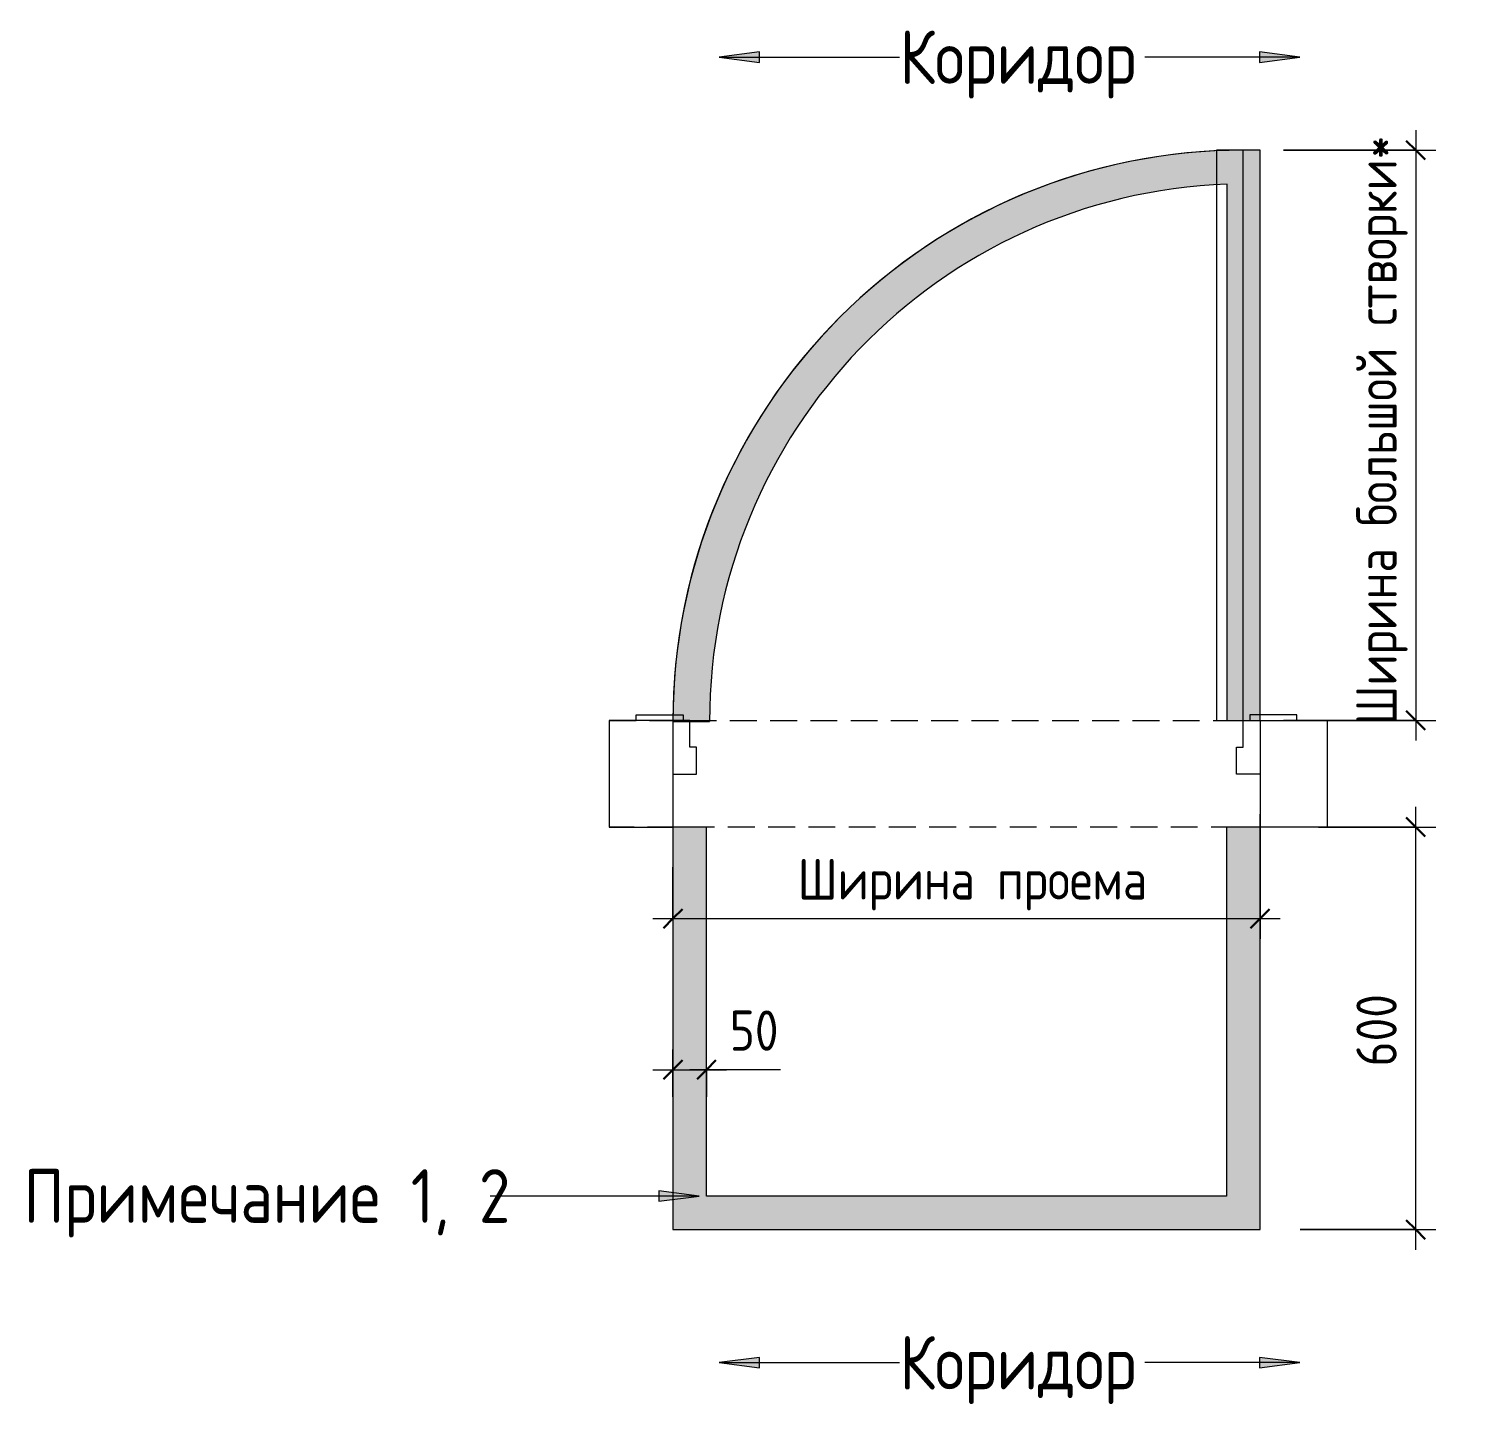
# Model space of a CAD drawing. Header units: millimetres. Extents: x 81633 to 280618, y -8553 to 29000.
# Drawn here: x 276882 to 279042, y 3557 to 5607 of the extents above; entities that cross this region are included whole.
import ezdxf

# ---------------------------------------------------------------- set-up
doc = ezdxf.new("R2010")
doc.units = ezdxf.units.MM
doc.linetypes.add('ADSK_Штрих_ш2 п1', pattern=[60, 40, -20])
for name, color, linetype, lineweight in [('A-ANNO-DIMS', 7, 'Continuous', 9), ('A-ANNO-DIMS-20', 7, 'Continuous', 9), ('A-DETL', 7, 'Continuous', 9), ('A-DETL-2', 7, 'ADSK_Штрих_ш2 п1', 9), ('G-ANNO-TEXT', 7, 'Continuous', 9)]:
    doc.layers.add(name, color=color, linetype=linetype, lineweight=lineweight)
doc.layers.add('A-DETL-GENF-7', color=7, linetype='Continuous', lineweight=9, true_color=0xf2dc97)
doc.styles.add('GOST Common_3', font='GOST_Common.ttf', dxfattribs={"width": 0.9, "height": 60})
doc.styles.add('GOST Common_4', font='GOST_Common.ttf', dxfattribs={"width": 0.9, "height": 80})
doc.dimstyles.new('ADSK_Основной_3_0_окр_', dxfattribs={"dimscale": 304.8, "dimtxt": 60.3429, "dimasz": 0.092782, "dimexe": 0.098425, "dimexo": 0.19685, "dimgap": 0.032808, "dimtad": 1, "dimdec": 0, "dimrnd": 10, "dimdsep": 46, "dimtxsty": 'GOST Common_3', "dimblk1": 'OBLIQUE', "dimblk2": 'OBLIQUE', "dimsah": 1, "dimcen": 0.09, "dimdle": 0.098425, "dimazin": 0, "dimtfac": 1, "dimtdec": 4, "dimtix": 1, "dimtmove": 0, "dimatfit": 3, "dimfxl": 1, "dimtvp": 1, "dimtolj": 1, "dimtzin": 0, "dimlwd": 9, "dimlwe": 9, "dimarcsym": 2})
doc.dimstyles.new('ADSK_Основной_3_0_окр__1', dxfattribs={"dimscale": 304.8, "dimtxt": 60.3429, "dimasz": 0.092782, "dimexe": 0.098425, "dimexo": 0.19685, "dimgap": 0.032808, "dimtad": 1, "dimdec": 0, "dimrnd": 10, "dimdsep": 46, "dimtxsty": 'GOST Common_3', "dimblk1": 'OBLIQUE', "dimblk2": 'OBLIQUE', "dimsah": 1, "dimcen": 0.09, "dimdle": 0.098425, "dimazin": 0, "dimtfac": 1, "dimtdec": 4, "dimtix": 1, "dimtmove": 1, "dimatfit": 3, "dimfxl": 1, "dimtvp": 1, "dimtolj": 1, "dimtzin": 0, "dimlwd": 9, "dimlwe": 9, "dimarcsym": 2})

# ---------------------------------------------------------------- blocks, each defined once
blk = doc.blocks.new('DIMBLOCK81-_Тактильно визуальная напольная разметка')
at = {"layer": 'A-ANNO-DIMS-20'}
for p, q in [((278949.1, 5456.6), (278949.1, 4546.6)), ((278752, 5426.6), (278979.1, 5426.6)), ((278949.1, 5426.6), (278752, 5426.6)), ((278752, 4576.6), (278979.1, 4576.6)), ((278949.1, 4576.6), (278752, 4576.6))]:
    blk.add_line(p, q, dxfattribs=at)
at = {"layer": 'A-ANNO-DIMS-20', "lineweight": 30}
for p, q in [((278949.1, 5426.6), (278935, 5440.7)), ((278949.1, 5426.6), (278963.3, 5412.5)), ((278949.1, 4576.6), (278935, 4590.7)), ((278949.1, 4576.6), (278963.3, 4562.4))]:
    blk.add_line(p, q, dxfattribs=at)
at = {"layer": 'A-ANNO-DIMS-20', "color": 0, "insert": (278860.7, 4569), "char_height": 60, "width": 1038.307, "attachment_point": 1, "rotation": 90, "line_spacing_factor": 1.022761, "style": 'GOST Common_3'}
blk.add_mtext('Ширина большой створки*', dxfattribs=at)
blk = doc.blocks.new('_Oblique')
at = {"color": 0, "linetype": 'ByBlock', "lineweight": -2}
blk.add_line((-0.5, -0.5), (0.5, 0.5), dxfattribs=at)
blk = doc.blocks.new('DIMBLOCK82-_Тактильно визуальная напольная разметка')
at = {"layer": 'A-ANNO-DIMS-20'}
for p, q in [((278717, 4436.6), (278717, 4251.1)), ((278717, 4281.1), (278717, 4436.6)), ((277842, 4357.5), (277842, 4251.1)), ((277842, 4281.1), (277842, 4357.5)), ((277812, 4281.1), (278747, 4281.1))]:
    blk.add_line(p, q, dxfattribs=at)
at = {"layer": 'A-ANNO-DIMS-20', "lineweight": 30}
for p, q in [((277842, 4281.1), (277827.9, 4267)), ((277842, 4281.1), (277856.1, 4295.3)), ((278717, 4281.1), (278702.9, 4267)), ((278717, 4281.1), (278731.1, 4295.3))]:
    blk.add_line(p, q, dxfattribs=at)
at = {"layer": 'A-ANNO-DIMS-20', "color": 0, "insert": (278027.9, 4369.5), "char_height": 60, "width": 603.838, "attachment_point": 1, "line_spacing_factor": 1.022761, "style": 'GOST Common_3'}
blk.add_mtext('Ширина проема', dxfattribs=at)
blk = doc.blocks.new('DIMBLOCK83-_Тактильно визуальная напольная разметка')
at = {"layer": 'A-ANNO-DIMS-20'}
for p, q in [((277842, 4015.6), (277842, 4085.7)), ((277892, 4015.6), (277892, 4085.7)), ((277812, 4055.7), (277922, 4055.7)), ((277842, 4055.7), (277842, 4015.6)), ((277916.6, 4055.7), (277867, 4055.7)), ((277892, 4055.7), (277892, 4015.6)), ((278002.3, 4055.7), (277916.6, 4055.7))]:
    blk.add_line(p, q, dxfattribs=at)
at = {"layer": 'A-ANNO-DIMS-20', "lineweight": 30}
for p, q in [((277842, 4055.7), (277856.1, 4069.8)), ((277892, 4055.7), (277906.1, 4069.8)), ((277842, 4055.7), (277827.9, 4041.5)), ((277892, 4055.7), (277877.9, 4041.5))]:
    blk.add_line(p, q, dxfattribs=at)
at = {"layer": 'A-ANNO-DIMS-20', "color": 0, "insert": (277926.6, 4144.1), "char_height": 60, "width": 90.821, "attachment_point": 1, "line_spacing_factor": 1.022761, "style": 'GOST Common_3'}
blk.add_mtext('50', dxfattribs=at)
blk = doc.blocks.new('DIMBLOCK84-_Тактильно визуальная напольная разметка')
at = {"layer": 'A-ANNO-DIMS-20', "lineweight": 30}
for p, q in [((278949.1, 4417.5), (278935, 4431.6)), ((278949.1, 4417.5), (278963.3, 4403.3)), ((278949.1, 3817.5), (278935, 3831.6)), ((278949.1, 3817.5), (278963.3, 3803.3))]:
    blk.add_line(p, q, dxfattribs=at)
at = {"layer": 'A-ANNO-DIMS-20'}
for p, q in [((278949.1, 3787.5), (278949.1, 4447.5)), ((278804, 4417.5), (278979.1, 4417.5)), ((278949.1, 4417.5), (278804, 4417.5)), ((278777, 3817.5), (278979.1, 3817.5)), ((278949.1, 3817.5), (278777, 3817.5))]:
    blk.add_line(p, q, dxfattribs=at)
at = {"layer": 'A-ANNO-DIMS-20', "color": 0, "insert": (278860.7, 4060.7), "char_height": 60, "width": 136.232, "attachment_point": 1, "rotation": 90, "line_spacing_factor": 1.022761, "style": 'GOST Common_3'}
blk.add_mtext('600', dxfattribs=at)

msp = doc.modelspace()

# ---------------------------------------------------------------- hatches: boundary and pattern name
at = {"layer": 'A-DETL-GENF-7'}
for points in [[(277842, 4575.1), (277896.5, 4575.1), (277897.9, 4622.4), (277902.1, 4669.4), (277909, 4716.2), (277918.7, 4762.4), (277931.1, 4808), (277946.1, 4852.8), (277963.8, 4896.6), (277984, 4939.3), (278006.7, 4980.8), (278031.9, 5020.8), (278059.3, 5059.3), (278088.9, 5096), (278120.7, 5131), (278154.5, 5164.1), (278190.1, 5195.1), (278227.5, 5223.9), (278266.6, 5250.5), (278307.2, 5274.8), (278349.1, 5296.6), (278392.2, 5315.9), (278436.4, 5332.6), (278481.5, 5346.7), (278527.3, 5358.1), (278573.8, 5366.8), (278620.6, 5372.7), (278667.8, 5375.8), (278667.8, 4576.6), (278717, 4576.6), (278717, 5426.6), (278692, 5426.6), (278640.5, 5425), (278589.4, 5420.4), (278538.6, 5412.6), (278488.4, 5401.8), (278438.9, 5388), (278390.3, 5371.2), (278342.8, 5351.5), (278296.6, 5329), (278251.8, 5303.7), (278208.7, 5275.8), (278167.3, 5245.3), (278127.8, 5212.4), (278090.5, 5177.1), (278055.2, 5139.7), (278022.4, 5100.1), (277992, 5058.7), (277964.1, 5015.5), (277938.9, 4970.7), (277916.5, 4924.5), (277896.8, 4877), (277880.1, 4828.3), (277866.4, 4778.8), (277855.7, 4728.5), (277848, 4677.7), (277843.5, 4626.6)], [(278717, 3817.5), (278717, 4417.5), (278667, 4417.5), (278667, 3867.5), (277892, 3867.5), (277892, 4417.5), (277842, 4417.5), (277842, 3817.5), (278133.9, 3817.5)]]:
    msp.add_hatch(color=256, dxfattribs=at).paths.add_polyline_path(points)
at = {"layer": 'G-ANNO-TEXT'}
for points in [[(277910.9, 5565.4), (277970.9, 5557.5), (277970.9, 5573.3)], [(278776.4, 5565.4), (278716.4, 5573.3), (278716.4, 5557.5)], [(277880.9, 3867.5), (277820.9, 3875.4), (277820.9, 3859.6)], [(277910.9, 3619.1), (277970.9, 3611.2), (277970.9, 3627)], [(278776.4, 3619.1), (278716.4, 3627), (278716.4, 3611.2)]]:
    msp.add_hatch(color=256, dxfattribs=at).paths.add_polyline_path(points)

# ---------------------------------------------------------------- linework, layer by layer
at = {"layer": 'A-DETL'}
for p, q in [((278652, 5426.6), (278652, 4576.6)), ((278692, 5426.6), (278652, 5426.6)), ((278717, 5426.6), (278692, 5426.6)), ((278692, 4576.6), (278692, 5426.6)), ((278717, 4576.6), (278717, 5426.6)), ((278667.8, 5375.8), (278667.8, 4576.6)), ((277787.3, 4584.6), (277857, 4584.6)), ((277787.3, 4576.6), (277787.3, 4584.6)), ((277857, 4584.6), (277857, 4576.6)), ((278771.7, 4584.6), (278702, 4584.6)), ((278702, 4584.6), (278702, 4576.6)), ((278771.7, 4576.6), (278771.7, 4584.6)), ((277842, 4576.6), (277747, 4576.6)), ((277747, 4576.6), (277747, 4417.5)), ((277857, 4576.6), (277787.3, 4576.6)), ((277842, 4576.6), (277842, 4496.6)), ((277867, 4576.6), (277842, 4576.6)), ((277842, 4576.6), (277842, 4417.5)), ((277842, 4575.1), (277896.5, 4575.1)), ((277867, 4536.6), (277867, 4576.6)), ((277867, 4576.6), (277907, 4576.6)), ((278652, 4576.6), (278692, 4576.6)), ((278667.8, 4576.6), (278717, 4576.6)), ((278692, 4536.6), (278692, 4576.6)), ((278692, 4576.6), (278717, 4576.6)), ((278702, 4576.6), (278771.7, 4576.6)), ((278717, 4576.6), (278717, 4496.6)), ((278717, 4576.6), (278817, 4576.6)), ((278717, 4576.6), (278717, 4417.5)), ((278817, 4576.6), (278817, 4417.5)), ((277877, 4536.6), (277867, 4536.6)), ((277877, 4496.6), (277877, 4536.6)), ((278682, 4496.6), (278682, 4536.6)), ((278682, 4536.6), (278692, 4536.6)), ((277842, 4496.6), (277877, 4496.6)), ((278717, 4496.6), (278682, 4496.6)), ((277747, 4417.5), (277842, 4417.5)), ((277892, 4417.5), (277842, 4417.5)), ((277842, 4417.5), (277842, 3817.5)), ((277892, 3867.5), (277892, 4417.5)), ((278717, 4417.5), (278667, 4417.5)), ((278667, 4417.5), (278667, 3867.5)), ((278717, 3817.5), (278717, 4417.5)), ((278817, 4417.5), (278717, 4417.5)), ((278667, 3867.5), (277892, 3867.5)), ((277842, 3817.5), (278717, 3817.5))]:
    msp.add_line(p, q, dxfattribs=at)
for centre, radius, start, end in [((278692, 4576.6), 850, 90, 180.098), ((278692, 4576.6), 850, 90, 180), ((278697.8, 4575.1), 801.3, 92.1427, 180)]:
    msp.add_arc(centre, radius, start, end, dxfattribs=at)
at = {"layer": 'A-DETL-2'}
for p, q in [((277747, 4576.6), (278771.7, 4576.6)), ((278744, 4417.5), (277747, 4417.5))]:
    msp.add_line(p, q, dxfattribs=at)
at = {"layer": 'G-ANNO-TEXT'}
for p, q in [((277970.9, 5573.3), (277910.9, 5565.4)), ((277970.9, 5557.5), (277970.9, 5573.3)), ((278776.4, 5565.4), (278716.4, 5573.3)), ((278716.4, 5573.3), (278716.4, 5557.5)), ((277910.9, 5565.4), (277970.9, 5557.5)), ((277910.9, 5565.4), (278179.9, 5565.4)), ((278546.6, 5565.4), (278545.4, 5565.4)), ((278776.4, 5565.4), (278546.6, 5565.4)), ((278716.4, 5557.5), (278776.4, 5565.4)), ((277570.7, 3867.5), (277569.5, 3867.5)), ((277880.9, 3867.5), (277570.7, 3867.5)), ((277880.9, 3867.5), (277820.9, 3875.4)), ((277820.9, 3875.4), (277820.9, 3859.6)), ((277820.9, 3859.6), (277880.9, 3867.5)), ((277970.9, 3627), (277910.9, 3619.1)), ((277910.9, 3619.1), (277970.9, 3611.2)), ((277910.9, 3619.1), (278179.9, 3619.1)), ((277970.9, 3611.2), (277970.9, 3627)), ((278546.6, 3619.1), (278545.4, 3619.1)), ((278776.4, 3619.1), (278546.6, 3619.1)), ((278776.4, 3619.1), (278716.4, 3627)), ((278716.4, 3627), (278716.4, 3611.2)), ((278716.4, 3611.2), (278776.4, 3619.1))]:
    msp.add_line(p, q, dxfattribs=at)

# ---------------------------------------------------------------- texts
at = {"layer": 'G-ANNO-TEXT', "char_height": 80, "attachment_point": 1, "style": 'GOST Common_4'}
for s, insert, width in [('Коридор', (278179.9, 5605.4), 443.013), ('Примечание', (276874.1, 3907.5), 646.481), (' 1, 2', (277407.5, 3907.5), 196.253), ('Коридор', (278179.9, 3659.1), 443.013)]:
    msp.add_mtext(s, dxfattribs=dict(at, insert=insert, width=width))

# ---------------------------------------------------------------- dimensions: what is measured, and where the dimension line sits
at = {"layer": 'A-ANNO-DIMS'}
dim = msp.add_linear_dim(base=(278949.1, 4576.6), p1=(278692, 5426.6), p2=(278692, 4576.6), angle=90, text='Ширина большой створки*', dimstyle='ADSK_Основной_3_0_окр_', override={"dimpost": '<>', "dimfxl": 850.009113}, dxfattribs=at)
dim.commit()
dim.dimension.update_dxf_attribs({"geometry": 'DIMBLOCK81-_Тактильно визуальная напольная разметка', "text_midpoint": (278900.1, 5001.6)})
dim = msp.add_linear_dim(base=(278717, 4281.1), p1=(277842, 4417.5), p2=(278717, 4496.6), text='Ширина проема', dimstyle='ADSK_Основной_3_0_окр_', override={"dimpost": '<>', "dimfxl": 878.568354}, dxfattribs=at)
dim.commit()
dim.dimension.update_dxf_attribs({"geometry": 'DIMBLOCK82-_Тактильно визуальная напольная разметка', "text_midpoint": (278279.5, 4330.1)})
dim = msp.add_linear_dim(base=(278949.1, 4417.5), p1=(278717, 3817.5), p2=(278744, 4417.5), angle=90, dimstyle='ADSK_Основной_3_0_окр_', override={"dimpost": '<>', "dimfxl": 600.60729}, dxfattribs=at)
dim.commit()
dim.dimension.update_dxf_attribs({"geometry": 'DIMBLOCK84-_Тактильно визуальная напольная разметка', "text_midpoint": (278909.1, 4117.5)})
dim = msp.add_linear_dim(base=(277892, 4055.7), p1=(277842, 4075.6), p2=(277892, 4075.6), dimstyle='ADSK_Основной_3_0_окр__1', override={"dimpost": '<>', "dimfxl": 50}, dxfattribs=at)
dim.commit()
dim.dimension.update_dxf_attribs({"geometry": 'DIMBLOCK83-_Тактильно визуальная напольная разметка', "text_midpoint": (277972, 4104.1), "dimtype": 160})

doc.saveas('drawing.dxf')
